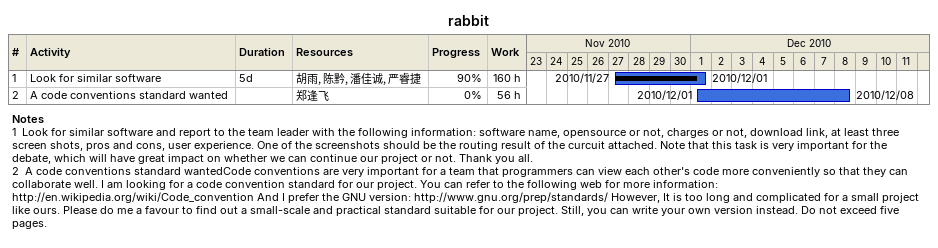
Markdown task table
rabbit

| ID | Task | Duration | Start | Finish | Resources | % complete | Work (h) |
|---|---|---|---|---|---|---|---|
| 1 | Look for similar software | 5d | 2010-11-27 | 2010-12-01 | 胡雨, 陈黔, 潘佳诚, 严睿捷 | 90 | 160 |
| 2 | A code conventions standard wanted |  | 2010-12-01 | 2010-12-08 | 郑逢飞 | 0 | 56 |

Notes
- 1: Look for similar software and report to the team leader with the following information: software name, opensource or not, charges or not, download link, at least three screen shots, pros and cons, user experience. One of the screenshots should be the routing result of the curcuit attached. Note that this task is very important for the debate, which will have great impact on whether we can continue our project or not. Thank you all.
- 2: A code conventions standard wantedCode conventions are very important for a team that programmers can view each other's code more conveniently so that they can collaborate well. I am looking for a code convention standard for our project. You can refer to the following web for more information: http://en.wikipedia.org/wiki/Code_convention And I prefer the GNU version: http://www.gnu.org/prep/standards/ However, It is too long and complicated for a small project like ours. Please do me a favour to find out a small-scale and practical standard suitable for our project. Still, you can write your own version instead. Do not exceed five pages.
